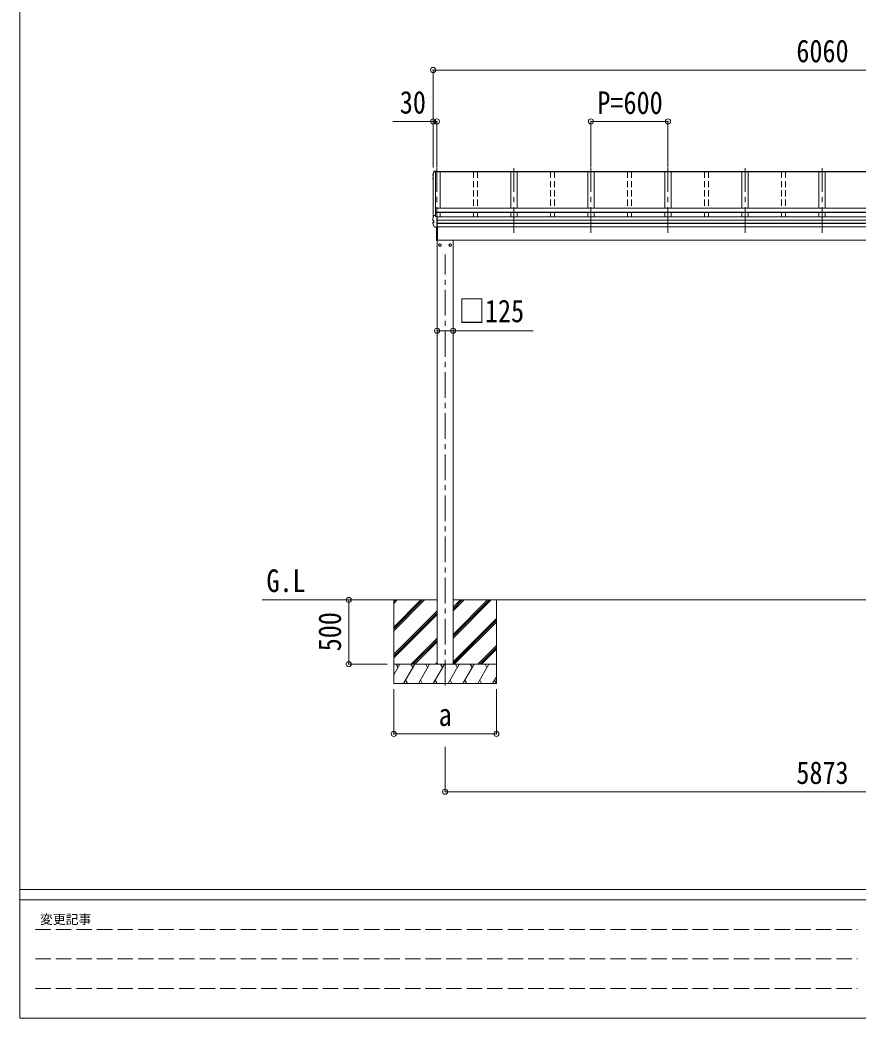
# Model space of a CAD drawing. Units: millimetres at full size, sheet at 1:40. Extents: x -11243 to 11243, y -7760 to 7760.
# Drawn here: x -11243 to -4714, y -7760 to 11 of the extents above; entities that cross this region are included whole.
import ezdxf
from ezdxf.enums import TextEntityAlignment as Align

# ---------------------------------------------------------------- set-up
doc = ezdxf.new("R2010")
doc.units = ezdxf.units.MM
doc.header["$LTSCALE"] = 40
doc.header["$PDMODE"] = 32
doc.header["$PDSIZE"] = 40
for name, pattern in [('CHAIN1', [8, 5, -1, 1, -1]), ('DASHED1', [1.8, 1.2, -0.6]), ('DASHED3', [4, 3, -1])]:
    doc.linetypes.add(name, pattern=pattern)
for name, color, linetype, lineweight in [('0-3_ELV2', 7, 'Continuous', 9), ('0-6_OTH_LINE', 6, 'Continuous', 9), ('F-0_240', 7, 'Continuous', 9)]:
    doc.layers.add(name, color=color, linetype=linetype, lineweight=lineweight)
doc.styles.add('ＭＳ ゴシック', font='')
doc.styles.get('ＭＳ ゴシック').set_extended_font_data('MS Gothic')

msp = doc.modelspace()

# ---------------------------------------------------------------- linework, layer by layer
at = {"layer": '0-3_ELV2', "color": 6}
for p, q in [((-8024.6, -378.82), (-8024.6, -1137.82)), ((-8024.6, -778.82), (-8337.94, -778.82)), ((-8024.6, -778.82), (-8024.6, -1137.82)), ((-7994.6, -778.82), (-7994.6, -1137.82)), ((-6194.6, -778.82), (-6794.6, -778.82)), ((-6794.6, -778.82), (-6794.6, -1137.82)), ((-6194.6, -778.82), (-6194.6, -1137.82)), ((-7868.6, -2408.64), (-7993.6, -2408.64)), ((-7868.6, -2408.64), (-7245.13, -2408.64)), ((-8681.1, -4504.65), (-8382.1, -4504.65)), ((-8681.1, -5004.65), (-8382.1, -5004.65)), ((-8331.1, -5548.19), (-8331.1, -5199.19)), ((-7931.1, -5998.19), (-7931.1, -5648.19))]:
    msp.add_line(p, q, dxfattribs=at)
at = {"layer": '0-3_ELV2', "color": 5, "linetype": 'CHAIN1'}
for p, q in [((-7994.55, -1646.65), (-7994.55, -1142.47)), ((-7394.6, -1646.65), (-7394.6, -1142.47)), ((-6794.6, -1646.65), (-6794.6, -1142.47)), ((-6194.6, -1646.65), (-6194.6, -1142.47)), ((-5594.6, -1646.65), (-5594.6, -1142.47)), ((-4994.6, -1646.65), (-4994.6, -1142.47)), ((-7931.1, -5171.17), (-7931.1, -1814.08))]:
    msp.add_line(p, q, dxfattribs=at)
at = {"layer": '0-3_ELV2', "color": 4}
for p, q in [((-8027.02, -1222.7), (-8027.02, -1218.64)), ((-8025.52, -1226.67), (-8026.93, -1223.18)), ((-8026.88, -1193.31), (-8026.92, -1193.57)), ((-8026.92, -1193.57), (-8026.92, -1193.62)), ((-8026.92, -1197.67), (-8026.92, -1193.62)), ((-8024.6, -1221.16), (-8025.97, -1221.43)), ((-8025.87, -1198.94), (-8024.6, -1199.19)), ((-8024.6, -1228.9), (-8025.52, -1226.67)), ((-8024.6, -1217.07), (-8025.44, -1217.17)), ((-8025.44, -1217.18), (-8025.44, -1217.17)), ((-8024.6, -1222.69), (-8025.44, -1222.85)), ((-8024.6, -1197.66), (-8025.37, -1197.51)), ((-8024.6, -1197.31), (-8025.29, -1197.18)), ((-8024.6, -1194.36), (-8024.6, -1531.14)), ((-8019.47, -1167.01), (-8019.35, -1166.72)), ((-8019.35, -1166.72), (-8019.17, -1166.46)), ((-8019.17, -1166.46), (-8018.95, -1166.23)), ((-8018.95, -1166.23), (-8018.7, -1166.05)), ((-8018.7, -1166.05), (-8018.42, -1165.92)), ((-8018.42, -1165.92), (-8018.16, -1165.84)), ((-8018.16, -1165.84), (-8017.92, -1165.8)), ((-7969.6, -1171), (-8018.04, -1171)), ((-8017.92, -1165.8), (-8017.69, -1165.77)), ((-8017.69, -1165.77), (-8017.44, -1165.76)), ((-8017.44, -1165.76), (-8017.15, -1165.74)), ((-8017.15, -1165.74), (-8016.84, -1165.74)), ((-8016.84, -1165.74), (-8016.53, -1165.74)), ((-8016.61, -1165.74), (-8016.61, -1165.74)), ((-8016.61, -1165.74), (-8016.61, -1165.74)), ((-8016.61, -1165.74), (-7991.6, -1165.74)), ((-7991.6, -1168.27), (-8005.8, -1168.27)), ((-8005.58, -1170.85), (-8005.58, -1170.5)), ((-8005.5, -1171), (-8005.5, -1514.34)), ((-7994.6, -1170.76), (-8005.43, -1170.76)), ((-8004.9, -1171), (-8004.9, -1518.29)), ((-7994.6, -1169.77), (-7994.6, -1170.76)), ((-7991.6, -1169.77), (-7994.6, -1169.77)), ((-1994.6, -1170.09), (-7994.6, -1170.09)), ((-1994.6, -1170.99), (-7994.6, -1170.99)), ((-7991.6, -1170.09), (-7991.6, -1165.74)), ((-1997.6, -1167.82), (-7991.6, -1167.82)), ((-7969.6, -1170.91), (-7969.6, -1455.18)), ((-7419.6, -1170.91), (-7419.6, -1455.18)), ((-7369.6, -1170.91), (-7369.6, -1455.18)), ((-6819.55, -1170.91), (-6819.55, -1455.18)), ((-6769.55, -1170.91), (-6769.55, -1455.18)), ((-6219.6, -1170.91), (-6219.6, -1455.18)), ((-6169.6, -1170.91), (-6169.6, -1455.18)), ((-5619.6, -1170.91), (-5619.6, -1455.18)), ((-5569.6, -1170.91), (-5569.6, -1455.18)), ((-5019.6, -1170.91), (-5019.6, -1455.18)), ((-4969.6, -1170.91), (-4969.6, -1455.18)), ((-8006.7, -1455.15), (-8006.7, -1484.61)), ((-7984.7, -1453.15), (-8004.7, -1453.15)), ((-7984.7, -1454.68), (-8004.7, -1454.68)), ((-8004.7, -1489.2), (-8004.7, -1454.68)), ((-1984.5, -1455.31), (-8004.7, -1455.31)), ((-7984.7, -1453.15), (-7984.7, -1455.31)), ((-8026.88, -1540.02), (-8026.92, -1540.28)), ((-8026.92, -1540.28), (-8026.92, -1540.33)), ((-8026.92, -1547.71), (-8026.92, -1540.33)), ((-8026.92, -1547.66), (-8026.88, -1547.4)), ((-8026.92, -1547.75), (-8026.92, -1547.66)), ((-8026.85, -1548.14), (-8026.9, -1547.76)), ((-8026.67, -1548.48), (-8026.85, -1548.14)), ((-8026.41, -1548.75), (-8026.67, -1548.48)), ((-8026.13, -1548.92), (-8026.41, -1548.75)), ((-8025.9, -1549.02), (-8026.13, -1548.92)), ((-8026.09, -1547.84), (-8026.04, -1547.51)), ((-8026.08, -1548.17), (-8026.09, -1547.84)), ((-8026.02, -1548.48), (-8026.08, -1548.17)), ((-8025.89, -1548.75), (-8026.02, -1548.48)), ((-8025.65, -1549.1), (-8025.9, -1549.02)), ((-8025.73, -1548.97), (-8025.89, -1548.75)), ((-8025.52, -1549.11), (-8025.73, -1548.97)), ((-8025.37, -1549.17), (-8025.65, -1549.1)), ((-8025.29, -1549.19), (-8025.52, -1549.11)), ((-8019.04, -1549.96), (-8025.29, -1549.19)), ((-8025.29, -1549.19), (-8025.29, -1549.19)), ((-8019.62, -1549.98), (-8019.65, -1549.88)), ((-8019.6, -1550.09), (-8019.62, -1549.98)), ((-8019.6, -1550.09), (-8019.6, -1569.31)), ((-8019.04, -1549.96), (-8019.03, -1549.96)), ((-8019.03, -1549.96), (-8018.95, -1549.99)), ((-8018.95, -1549.99), (-8018.88, -1550.04)), ((-8018.88, -1550.04), (-8018.82, -1550.11)), ((-8018.82, -1550.11), (-8018.77, -1550.21)), ((-8018.77, -1550.21), (-8018.74, -1550.32)), ((-8018.74, -1550.32), (-8018.73, -1550.44)), ((-8017.85, -1512.01), (-8005.8, -1512.01)), ((-8004.7, -1484.61), (-8006.7, -1484.61)), ((-8005.58, -1513.51), (-8005.8, -1512.01)), ((-8005.8, -1518.64), (-8005.8, -1512.01)), ((-7991.6, -1518.64), (-8005.8, -1518.64)), ((-8005.58, -1513.51), (-8005.58, -1513.86)), ((-8004.85, -1518.64), (-8005.58, -1513.86)), ((-8005.43, -1518.64), (-8005.43, -1514.96)), ((-8004.87, -1518.64), (-8005.43, -1514.96)), ((-1984.5, -1484.34), (-8004.7, -1484.34)), ((-1984.5, -1486.08), (-8004.7, -1486.08)), ((-1984.5, -1489.2), (-8004.7, -1489.2)), ((-7991.6, -1601.06), (-7991.6, -1518.64)), ((-1997.6, -1520.82), (-7991.6, -1520.82)), ((-1997.6, -1547.34), (-7991.6, -1547.34)), ((-1997.6, -1548.23), (-7991.6, -1548.23)), ((-7969.6, -1487.15), (-7969.6, -1520.82)), ((-7419.6, -1489.2), (-7419.6, -1520.82)), ((-7369.6, -1489.2), (-7369.6, -1520.82)), ((-6819.55, -1489.2), (-6819.55, -1520.82)), ((-6769.55, -1489.2), (-6769.55, -1520.82)), ((-6219.6, -1489.2), (-6219.6, -1520.82)), ((-6169.6, -1489.2), (-6169.6, -1520.82)), ((-5619.6, -1489.2), (-5619.6, -1520.82)), ((-5569.6, -1489.2), (-5569.6, -1520.82)), ((-5019.6, -1489.2), (-5019.6, -1520.82)), ((-4969.6, -1489.2), (-4969.6, -1520.82)), ((-8027.02, -1572.76), (-8027.02, -1565.36)), ((-8027.02, -1572.92), (-8027.02, -1572.74)), ((-8026.99, -1573.09), (-8027.02, -1572.92)), ((-8026.91, -1573.25), (-8026.99, -1573.09)), ((-8026.93, -1573.24), (-8024.07, -1580.05)), ((-8026.24, -1572.76), (-8026.19, -1572.41)), ((-8026.21, -1573.12), (-8026.24, -1572.76)), ((-8026.12, -1573.45), (-8026.21, -1573.12)), ((-8026.19, -1572.41), (-8026.08, -1572.07)), ((-8026.08, -1572.07), (-8025.91, -1571.79)), ((-8025.97, -1564.09), (-8020.01, -1562.93)), ((-8025.91, -1571.79), (-8025.69, -1571.59)), ((-8025.69, -1571.59), (-8025.44, -1571.47)), ((-8025.44, -1571.47), (-8019.04, -1569.78)), ((-8025.44, -1571.47), (-8025.44, -1571.47)), ((-8024.07, -1580.05), (-8021.13, -1586.78)), ((-8021.13, -1586.78), (-8018.09, -1593.43)), ((-8019.03, -1569.78), (-8019.04, -1569.78)), ((-8019.03, -1569.78), (-8018.95, -1569.74)), ((-8018.95, -1569.74), (-8018.88, -1569.68)), ((-8018.88, -1569.68), (-8018.82, -1569.59)), ((-8018.82, -1569.59), (-8018.77, -1569.49)), ((-8018.77, -1569.49), (-8018.74, -1569.38)), ((-8018.74, -1569.38), (-8018.73, -1569.26)), ((-8018.09, -1593.43), (-8014.96, -1600)), ((-8014.8, -1600.28), (-8014.98, -1599.95)), ((-8014.54, -1600.56), (-8014.8, -1600.28)), ((-8014.24, -1600.78), (-8014.54, -1600.56)), ((-8013.9, -1600.92), (-8014.24, -1600.78)), ((-8013.59, -1600.99), (-8013.9, -1600.92)), ((-8013.31, -1601.02), (-8013.59, -1600.99)), ((-8013, -1601.04), (-8013.31, -1601.02)), ((-8012.65, -1601.06), (-8013, -1601.04)), ((-8012.27, -1601.06), (-8012.65, -1601.06)), ((-7991.6, -1601.06), (-8012.25, -1601.06)), ((-7996.6, -1705.25), (-7996.6, -1601.06)), ((-7996.1, -1705.65), (-7996.1, -1601.06)), ((-1997.6, -1571.46), (-7991.6, -1571.46)), ((-1997.6, -1573.38), (-7991.6, -1573.38)), ((-1997.6, -1598.42), (-7991.6, -1598.42)), ((-7989.6, -1598.42), (-7989.6, -1703.25)), ((-7996.1, -1705.65), (-7996.11, -1705.71)), ((-7996.11, -1705.71), (-7996.11, -1705.75)), ((-7996.11, -1705.75), (-7996.11, -1705.75)), ((-7996.11, -1705.75), (-7996.1, -1705.75)), ((-7996.1, -1705.65), (-7996.1, -1705.65)), ((-7996.1, -1705.75), (-7994.6, -1705.75)), ((-7994.6, -1705.75), (-7994.6, -1703.25)), ((-7994.6, -1703.25), (-7989.6, -1703.25)), ((-2113.9, -1704.65), (-7994.6, -1704.65)), ((-7993.6, -1704.65), (-7993.6, -5004.65)), ((-7868.6, -5004.65), (-7868.6, -1704.65)), ((-7971.1, -1731.84), (-7979.6, -1736.74)), ((-7979.6, -1736.74), (-7979.6, -1746.56)), ((-7979.6, -1746.56), (-7971.1, -1751.47)), ((-7962.6, -1736.74), (-7971.1, -1731.84)), ((-7971.1, -1751.47), (-7962.6, -1746.56)), ((-7962.51, -1741.4), (-7962.61, -1741.4)), ((-7962.51, -1741.9), (-7962.61, -1741.9)), ((-7962.6, -1746.56), (-7962.6, -1736.74)), ((-7899.7, -1741.4), (-7899.6, -1741.4)), ((-7899.7, -1741.9), (-7899.6, -1741.9)), ((-7899.6, -1736.74), (-7891.1, -1731.84)), ((-7899.6, -1746.56), (-7899.6, -1736.74)), ((-7891.1, -1751.47), (-7899.6, -1746.56)), ((-7891.1, -1731.84), (-7882.6, -1736.74)), ((-7882.6, -1746.56), (-7891.1, -1751.47)), ((-7882.6, -1736.74), (-7882.6, -1746.56))]:
    msp.add_line(p, q, dxfattribs=at)
at = {"layer": '0-3_ELV2', "color": 4, "linetype": 'DASHED1'}
for p, q in [((-7709.6, -1170.91), (-7709.6, -1455.31)), ((-7679.6, -1170.91), (-7679.6, -1455.31)), ((-7109.6, -1170.91), (-7109.6, -1455.31)), ((-7079.6, -1170.91), (-7079.6, -1455.31)), ((-6509.6, -1170.91), (-6509.6, -1455.31)), ((-6479.6, -1170.91), (-6479.6, -1455.31)), ((-5909.6, -1170.91), (-5909.6, -1455.31)), ((-5879.6, -1170.91), (-5879.6, -1455.31)), ((-5309.6, -1170.91), (-5309.6, -1455.31)), ((-5279.6, -1170.91), (-5279.6, -1455.31)), ((-7709.6, -1489.2), (-7709.6, -1520.82)), ((-7679.6, -1489.2), (-7679.6, -1520.82)), ((-7109.6, -1489.2), (-7109.6, -1520.82)), ((-7079.6, -1489.2), (-7079.6, -1520.82)), ((-6509.6, -1489.2), (-6509.6, -1520.82)), ((-6479.6, -1489.2), (-6479.6, -1520.82)), ((-5909.6, -1489.2), (-5909.6, -1520.82)), ((-5879.6, -1489.2), (-5879.6, -1520.82)), ((-5309.6, -1489.2), (-5309.6, -1520.82)), ((-5279.6, -1489.2), (-5279.6, -1520.82))]:
    msp.add_line(p, q, dxfattribs=at)
at = {"layer": '0-3_ELV2'}
for p, q in [((-7993.6, -4504.65), (-9354.71, -4504.65)), ((-8331.1, -4517.89), (-8317.86, -4504.65)), ((-8331.1, -4532.03), (-8303.72, -4504.65)), ((-8331.1, -4744.16), (-8091.59, -4504.65)), ((-8331.1, -4730.02), (-8105.73, -4504.65)), ((-8331.1, -4715.88), (-8119.87, -4504.65)), ((-8331.1, -4504.65), (-8331.1, -5154.65)), ((-7868.6, -4561.75), (-7811.51, -4504.65)), ((-7868.6, -4575.89), (-7797.36, -4504.65)), ((-7868.6, -4590.03), (-7783.22, -4504.65)), ((-7868.6, -4788.02), (-7585.23, -4504.65)), ((-7868.6, -4773.88), (-7599.37, -4504.65)), ((-7868.6, -4802.16), (-7571.09, -4504.65)), ((-2120.6, -4504.65), (-7868.6, -4504.65)), ((-7531.1, -4504.65), (-7531.1, -5154.65)), ((-8331.1, -4928.01), (-7993.6, -4590.51)), ((-8331.1, -4942.15), (-7993.6, -4604.66)), ((-8331.1, -4956.3), (-7993.6, -4618.8)), ((-7868.6, -4986.01), (-7531.1, -4648.51)), ((-7868.6, -5000.15), (-7531.1, -4662.65)), ((-7858.96, -5004.65), (-7531.1, -4676.8)), ((-8195.61, -5004.65), (-7993.6, -4802.64)), ((-8181.47, -5004.65), (-7993.6, -4816.79)), ((-8167.33, -5004.65), (-7993.6, -4830.93)), ((-7675.11, -5004.65), (-7531.1, -4860.64)), ((-7660.97, -5004.65), (-7531.1, -4874.79)), ((-7646.83, -5004.65), (-7531.1, -4888.93)), ((-8331.1, -5088.48), (-8282.7, -5004.65)), ((-7531.1, -5004.65), (-8331.1, -5004.65)), ((-8297.71, -5030.63), (-8312.71, -5004.65)), ((-8253.84, -5154.65), (-8167.24, -5004.65)), ((-8182.24, -5030.63), (-8197.24, -5004.65)), ((-8138.37, -5154.65), (-8051.77, -5004.65)), ((-8066.77, -5030.63), (-8081.77, -5004.65)), ((-8022.9, -5154.65), (-7936.3, -5004.65)), ((-8005.2, -5004.65), (-7993.6, -4993.06)), ((-7951.3, -5030.63), (-7966.3, -5004.65)), ((-7907.43, -5154.65), (-7820.82, -5004.65)), ((-7835.83, -5030.63), (-7850.83, -5004.65)), ((-7791.96, -5154.65), (-7705.35, -5004.65)), ((-7735.36, -5004.65), (-7720.36, -5030.63)), ((-7676.49, -5154.65), (-7589.88, -5004.65)), ((-7604.89, -5030.63), (-7619.89, -5004.65)), ((-8238.84, -5128.67), (-8223.84, -5154.65)), ((-8123.37, -5128.67), (-8108.37, -5154.65)), ((-8007.9, -5128.67), (-7992.9, -5154.65)), ((-7892.43, -5128.67), (-7877.43, -5154.65)), ((-7776.96, -5128.67), (-7761.96, -5154.65)), ((-7661.49, -5128.67), (-7646.49, -5154.65)), ((-7561.02, -5154.65), (-7531.1, -5102.84)), ((-7546.02, -5128.67), (-7531.1, -5154.5)), ((-8331.1, -5154.65), (-7531.1, -5154.65))]:
    msp.add_line(p, q, dxfattribs=at)
at = {"layer": '0-3_ELV2', "color": 4}
for points in [[(-8026.88, -1193.31), (-8024.56, -1184.46), (-8022.1, -1175.69), (-8019.47, -1167.03)], [(-8017.85, -1169.35), (-8005.8, -1169.35), (-8005.58, -1170.85), (-8018, -1170.85)], [(-8005.8, -1169.35), (-8005.8, -1168.27), (-8005.43, -1170.76)]]:
    msp.add_lwpolyline(points, dxfattribs=at)
at = {"layer": '0-3_ELV2', "color": 6}
msp.add_lwpolyline([(-8331.1, -5548.19), (-7531.1, -5548.19), (-7531.1, -5199.19)], dxfattribs=at)
at = {"layer": '0-3_ELV2', "color": 4}
for centre, radius in [((-7971.1, -1741.65), 10), ((-7971.1, -1741.65), 8.5), ((-7891.1, -1741.65), 10), ((-7891.1, -1741.65), 8.5)]:
    msp.add_circle(centre, radius, dxfattribs=at)
for centre, radius, start, end in [((-8025.72, -1218.64), 1.3, 100.9005, 179.9623), ((-8025.72, -1222.7), 1.3, 100.8868, 201.66215), ((-8025.62, -1197.67), 1.3, 166.2046, 259.10358), ((-7541.6, -1317.02), 499.82, 162.96047, 166.14879), ((-7562.28, -1038.14), 498.64, 201.74241, 202.00165), ((-7541.59, -1317.02), 498.32, 162.94349, 166.12469), ((-7562.28, -1037.79), 498.64, 201.78246, 202.00165), ((-8017.85, -1171.05), 1.7, 89.95676, 162.90929), ((-8004.7, -1455.15), 2, 90, 180), ((-7541.6, -1659.68), 499.82, 162.96047, 166.14879), ((-8017.85, -1513.71), 1.7, 89.95676, 162.90929), ((-8025.72, -1565.36), 1.3, 100.9005, 179.9623), ((-8020.1, -1562.44), 0.499, 280.91518, 359.94761), ((-7996.1, -1705.25), 0.5, 180, 269.5), ((-7983.96, -1690.58), 12.15, 179.0404, 180.9596), ((-7971.1, -1741.65), 8.6, 171.25399, 188.74601), ((-7971.1, -1741.65), 8.6, 111.25399, 128.74601), ((-7971.1, -1741.65), 8.6, 231.25399, 248.74601), ((-7971.1, -1741.65), 8.6, 51.25399, 68.74601), ((-7971.1, -1741.65), 8.6, 291.25399, 308.74601), ((-7971.1, -1741.65), 8.6, 1.66581, 8.74601), ((-7971.1, -1741.65), 8.6, 351.25399, 358.33419), ((-7891.1, -1741.65), 8.6, 171.25399, 178.33419), ((-7891.1, -1741.65), 8.6, 181.66581, 188.74601), ((-7891.1, -1741.65), 8.6, 111.25399, 128.74601), ((-7891.1, -1741.65), 8.6, 231.25399, 248.74601), ((-7891.1, -1741.65), 8.6, 51.25399, 68.74601), ((-7891.1, -1741.65), 8.6, 291.25399, 308.74601), ((-7891.1, -1741.65), 8.6, 351.25399, 8.74601)]:
    msp.add_arc(centre, radius, start, end, dxfattribs=at)
at = {"layer": '0-3_ELV2', "color": 6}
for p in [(-8024.6, -378.82), (-8024.6, -778.82), (-7994.6, -778.82), (-6794.6, -778.82), (-6194.6, -778.82), (-7993.6, -2408.64), (-7868.6, -2408.64), (-8681.1, -4504.65), (-8681.1, -5004.65), (-8331.1, -5548.19), (-7531.1, -5548.19), (-7931.1, -5998.19)]:
    msp.add_point(p, dxfattribs=at)
at = {"layer": '0-6_OTH_LINE'}
for p, q in [((-8024.6, -378.82), (-1964.6, -378.82)), ((-7994.6, -778.82), (-8024.6, -778.82)), ((-8681.1, -5004.65), (-8681.1, -4504.65)), ((-7931.1, -5998.19), (-2058.1, -5998.19))]:
    msp.add_line(p, q, dxfattribs=at)
at = {"layer": 'F-0_240', "color": 5}
for p, q in [((-11242.74, 7760), (-11242.74, -7760)), ((-11242.74, -6760), (10677.26, -6760)), ((-11242.74, -6840), (7121.58, -6840)), ((-11242.74, -7760), (10677.26, -7760))]:
    msp.add_line(p, q, dxfattribs=at)
at = {"layer": 'F-0_240', "color": 4, "linetype": 'DASHED3'}
for p, q in [((-11122.75, -7070), (-4718.42, -7070)), ((-11122.75, -7300), (-4718.42, -7300)), ((-11122.75, -7530), (-4718.42, -7530))]:
    msp.add_line(p, q, dxfattribs=at)

# ---------------------------------------------------------------- texts
at = {"layer": '0-3_ELV2', "style": 'ＭＳ ゴシック', "width": 0.85}
for s, p in [('6060', (-5194.6, -370.82)), ('30', (-8283.76, -770.73)), ('P=600', (-6744.6, -773.82)), ('□125', (-7824.68, -2395.27)), ('G.L', (-9322.59, -4495.8)), ('a', (-7981.1, -5538.19)), ('5873', (-5194.6, -5990.19))]:
    msp.add_text(s, height=176, dxfattribs=at).set_placement(p, align=Align.BOTTOM_LEFT)
msp.add_text('500', height=176, rotation=90, dxfattribs=at).set_placement((-8689.1, -4904.65), align=Align.BOTTOM_LEFT)
at = {"layer": 'F-0_240', "style": 'ＭＳ ゴシック'}
msp.add_text('変更記事', height=73.31, dxfattribs=at).set_placement((-11086.44, -7050), align=Align.BOTTOM_LEFT)

doc.saveas('drawing.dxf')
